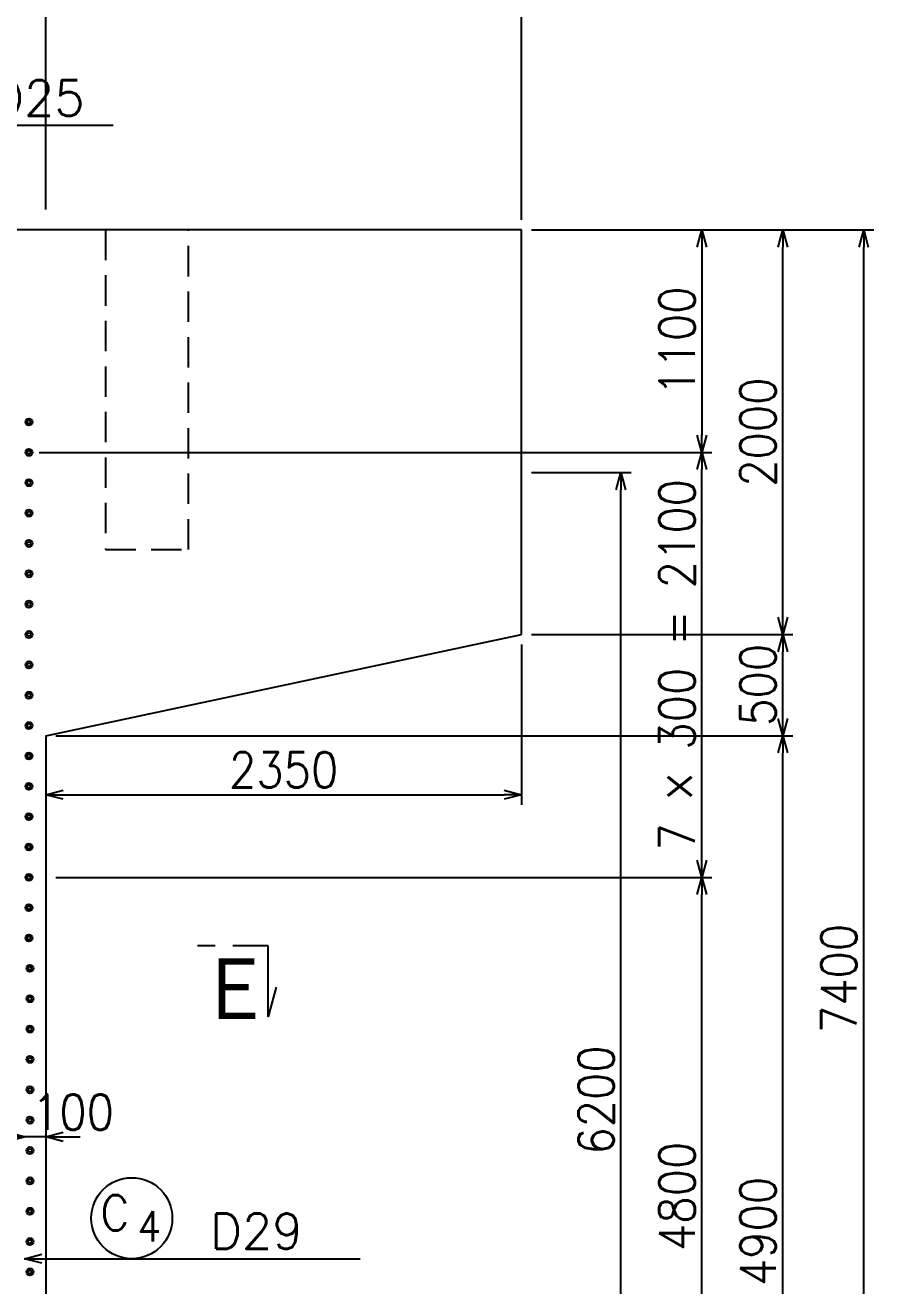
# Model space of a CAD drawing. Extents: x -12844 to 29206, y 115643 to 145343.
# Drawn here: x -966 to 3228, y 132371 to 138601 of the extents above; entities that cross this region are included whole.
import ezdxf

# ---------------------------------------------------------------- set-up
doc = ezdxf.new("R2010")
doc.units = 0
doc.header["$LTSCALE"] = 300
doc.header["$MEASUREMENT"] = 0
doc.linetypes.add('HIDDEN', pattern=[0.375, 0.25, -0.125])
doc.layers.get('0').update_dxf_attribs({"linetype": 'CONTINUOUS'})
doc.layers.get('DEFPOINTS').update_dxf_attribs({"linetype": 'CONTINUOUS'})
for name, color, linetype in [('丸ポチ', 2, 'CONTINUOUS'), ('寸法', 1, 'CONTINUOUS'), ('引き出し横', 1, 'CONTINUOUS'), ('引き出し縦', 1, 'CONTINUOUS'), ('構造', 3, 'CONTINUOUS'), ('記号', 2, 'CONTINUOUS')]:
    doc.layers.add(name, color=color, linetype=linetype)
doc.styles.add('MS明朝', font='MS PMincho.ttf')
doc.styles.add('romans', font='ROMANS.shx', dxfattribs={"width": 0.9, "bigfont": 'EXTFONT.shx'})
doc.styles.add('ｽﾀｲﾙ1', font='ROMANS.shx', dxfattribs={"bigfont": 'EXTFONT.shx'})
doc.dimstyles.new('ST-50', dxfattribs={"dimscale": 50, "dimtxt": 3.5, "dimasz": 1.7, "dimexe": 1, "dimexo": 1, "dimgap": 1, "dimtad": 0, "dimdec": 0, "dimzin": 0, "dimdsep": 46, "dimtxsty": 'romans', "dimblk": 'OPEN30', "dimcen": 1, "dimdle": 3, "dimclrd": 1, "dimclre": 1, "dimclrt": 3, "dimaunit": 1, "dimadec": 0, "dimazin": 0, "dimtfac": 1, "dimtdec": 0, "dimtix": 1, "dimtmove": 2, "dimatfit": 3, "dimldrblk": 'OPEN30', "dimfxl": 0, "dimtvp": 0.7, "dimtolj": 1, "dimtzin": 0, "dimarcsym": 0})
doc.dimstyles.new('矢', dxfattribs={"dimscale": 50, "dimtxt": 3.5, "dimasz": 1.7, "dimexe": 1, "dimexo": 0.7, "dimgap": 0.09, "dimtad": 0, "dimdec": 0, "dimzin": 0, "dimdsep": 46, "dimtxsty": 'romans', "dimblk": 'OPEN30', "dimcen": 1, "dimdle": 1, "dimclrd": 1, "dimclre": 1, "dimclrt": 3, "dimaunit": 1, "dimadec": 0, "dimazin": 0, "dimtfac": 1, "dimtdec": 0, "dimtix": 1, "dimtmove": 2, "dimatfit": 3, "dimldrblk": 'OPEN30', "dimfxl": 0, "dimtvp": 0.7, "dimtolj": 1, "dimtzin": 0, "dimarcsym": 0})

# ---------------------------------------------------------------- blocks, each defined once
blk = doc.blocks.new('_Open30')
at = {"color": 0, "lineweight": -2}
for p, q in [((-1, 0.268), (0, 0)), ((0, 0), (-1, -0.268)), ((0, 0), (-1, 0))]:
    blk.add_line(p, q, dxfattribs=at)
blk = doc.blocks.new('*D2')
at = {"layer": 'DEFPOINTS', "color": 0, "linetype": 'Continuous'}
for p in [(1486.2, 139899.5), (-7713.8, 137589.6), (1486.2, 137589.5)]:
    blk.add_point(p, dxfattribs=at)
at = {"layer": '寸法', "color": 1, "linetype": 'Continuous', "lineweight": -2}
for p, q in [((-7713.8, 137639.6), (-7713.8, 139949.5)), ((1486.2, 137639.5), (1486.2, 139949.5)), ((-7628.8, 139899.5), (1401.2, 139899.5))]:
    blk.add_line(p, q, dxfattribs=at)
at = {"layer": '寸法', "color": 1, "linetype": 'Continuous', "lineweight": -2, "xscale": 85, "yscale": 85, "zscale": 85, "rotation": 180}
blk.add_blockref('_Open30', (-7713.8, 139899.5), dxfattribs=at)
at = {"layer": '寸法', "color": 1, "linetype": 'Continuous', "lineweight": -2, "xscale": 85, "yscale": 85, "zscale": 85}
blk.add_blockref('_Open30', (1486.2, 139899.5), dxfattribs=at)
at = {"layer": '寸法', "color": 3, "linetype": 'Continuous', "insert": (-3113.8, 140022), "char_height": 175, "attachment_point": 5, "style": 'romans'}
blk.add_mtext('\\A1;9200', dxfattribs=at)
blk = doc.blocks.new('*D34')
at = {"layer": 'DEFPOINTS', "color": 0, "linetype": 'Continuous'}
for p in [(1486.2, 137589.5), (3178.1, 137589.5), (386.1, 130189.6)]:
    blk.add_point(p, dxfattribs=at)
at = {"layer": '寸法', "color": 1, "linetype": 'Continuous', "lineweight": -2}
for p, q in [((1536.2, 137589.5), (3228.1, 137589.5)), ((3178.1, 130274.6), (3178.1, 137504.5)), ((436.1, 130189.6), (3228.1, 130189.6))]:
    blk.add_line(p, q, dxfattribs=at)
at = {"layer": '寸法', "color": 1, "linetype": 'Continuous', "lineweight": -2, "xscale": 85, "yscale": 85, "zscale": 85}
for p, rotation in [((3178.1, 137589.5), 90), ((3178.1, 130189.6), 270)]:
    blk.add_blockref('_Open30', p, dxfattribs=dict(at, rotation=rotation))
at = {"layer": '寸法', "color": 3, "linetype": 'Continuous', "insert": (3055.6, 133889.6), "char_height": 175, "attachment_point": 5, "rotation": 90, "style": 'romans'}
blk.add_mtext('\\A1;7400', dxfattribs=at)
blk = doc.blocks.new('*D35')
at = {"layer": 'DEFPOINTS', "color": 0, "linetype": 'Continuous'}
for p in [(-863.9, 135089.5), (2778.1, 135089.5), (386.1, 130189.5)]:
    blk.add_point(p, dxfattribs=at)
at = {"layer": '寸法', "color": 1, "linetype": 'Continuous', "lineweight": -2}
for p, q in [((-813.9, 135089.5), (2828.1, 135089.5)), ((2778.1, 130274.5), (2778.1, 135004.5)), ((436.1, 130189.5), (2828.1, 130189.5))]:
    blk.add_line(p, q, dxfattribs=at)
at = {"layer": '寸法', "color": 1, "linetype": 'Continuous', "lineweight": -2, "xscale": 85, "yscale": 85, "zscale": 85}
for p, rotation in [((2778.1, 135089.5), 90), ((2778.1, 130189.5), 270)]:
    blk.add_blockref('_Open30', p, dxfattribs=dict(at, rotation=rotation))
at = {"layer": '寸法', "color": 3, "linetype": 'Continuous', "insert": (2655.6, 132639.5), "char_height": 175, "attachment_point": 5, "rotation": 90, "style": 'romans'}
blk.add_mtext('\\A1;4900', dxfattribs=at)
blk = doc.blocks.new('*D36')
at = {"layer": 'DEFPOINTS', "color": 0, "linetype": 'Continuous'}
for p in [(-863.9, 134389.5), (2378.1, 134389.5), (386.1, 129589.5)]:
    blk.add_point(p, dxfattribs=at)
at = {"layer": '寸法', "color": 1, "linetype": 'Continuous', "lineweight": -2}
for p, q in [((-813.9, 134389.5), (2428.1, 134389.5)), ((2378.1, 129674.5), (2378.1, 134304.5)), ((436.1, 129589.5), (2428.1, 129589.5))]:
    blk.add_line(p, q, dxfattribs=at)
at = {"layer": '寸法', "color": 1, "linetype": 'Continuous', "lineweight": -2, "xscale": 85, "yscale": 85, "zscale": 85}
for p, rotation in [((2378.1, 134389.5), 90), ((2378.1, 129589.5), 270)]:
    blk.add_blockref('_Open30', p, dxfattribs=dict(at, rotation=rotation))
at = {"layer": '寸法', "color": 3, "linetype": 'Continuous', "insert": (2255.6, 131989.5), "char_height": 175, "attachment_point": 5, "rotation": 90, "style": 'romans'}
blk.add_mtext('\\A1;32 × 150  =  4800', dxfattribs=at)
blk = doc.blocks.new('*D40')
at = {"layer": 'DEFPOINTS', "color": 0, "linetype": 'Continuous'}
for p in [(-966.9, 133106.9), (-966.9, 133106.9), (-863.9, 133106.9)]:
    blk.add_point(p, dxfattribs=at)
at = {"layer": '寸法', "color": 1, "linetype": 'Continuous', "lineweight": -2}
for p, q in [((-1051.9, 133106.9), (-1136.9, 133106.9)), ((-863.9, 133106.9), (-966.9, 133106.9)), ((-778.9, 133106.9), (-693.9, 133106.9))]:
    blk.add_line(p, q, dxfattribs=at)
at = {"layer": '寸法', "color": 1, "linetype": 'Continuous', "lineweight": -2, "xscale": 85, "yscale": 85, "zscale": 85}
blk.add_blockref('_Open30', (-966.9, 133106.9), dxfattribs=at)
at = {"layer": '寸法', "color": 1, "linetype": 'Continuous', "lineweight": -2, "xscale": 85, "yscale": 85, "zscale": 85, "rotation": 180}
blk.add_blockref('_Open30', (-863.9, 133106.9), dxfattribs=at)
at = {"layer": '寸法', "color": 3, "linetype": 'Continuous', "insert": (-729.9, 133229.4), "char_height": 175, "attachment_point": 5, "style": 'romans'}
blk.add_mtext('\\A1;100', dxfattribs=at)
blk = doc.blocks.new('*D41')
at = {"layer": 'DEFPOINTS', "color": 0, "linetype": 'Continuous'}
for p in [(1486.2, 137589.5), (2778.1, 137589.5), (1486.2, 135589.6)]:
    blk.add_point(p, dxfattribs=at)
at = {"layer": '寸法', "color": 1, "linetype": 'Continuous', "lineweight": -2}
for p, q in [((1536.2, 137589.5), (2828.1, 137589.5)), ((2778.1, 135674.6), (2778.1, 137504.5)), ((1536.2, 135589.6), (2828.1, 135589.6))]:
    blk.add_line(p, q, dxfattribs=at)
at = {"layer": '寸法', "color": 1, "linetype": 'Continuous', "lineweight": -2, "xscale": 85, "yscale": 85, "zscale": 85}
for p, rotation in [((2778.1, 137589.5), 90), ((2778.1, 135589.6), 270)]:
    blk.add_blockref('_Open30', p, dxfattribs=dict(at, rotation=rotation))
at = {"layer": '寸法', "color": 3, "linetype": 'Continuous', "insert": (2655.6, 136589.6), "char_height": 175, "attachment_point": 5, "rotation": 90, "style": 'romans'}
blk.add_mtext('\\A1;2000', dxfattribs=at)
blk = doc.blocks.new('*D42')
at = {"layer": 'DEFPOINTS', "color": 0, "linetype": 'Continuous'}
for p in [(1486.2, 135589.6), (2778.1, 135589.6), (-863.9, 135089.5)]:
    blk.add_point(p, dxfattribs=at)
at = {"layer": '寸法', "color": 1, "linetype": 'Continuous', "lineweight": -2}
for p, q in [((1536.2, 135589.6), (2828.1, 135589.6)), ((2778.1, 135174.5), (2778.1, 135504.6)), ((-813.9, 135089.5), (2828.1, 135089.5))]:
    blk.add_line(p, q, dxfattribs=at)
at = {"layer": '寸法', "color": 1, "linetype": 'Continuous', "lineweight": -2, "xscale": 85, "yscale": 85, "zscale": 85}
for p, rotation in [((2778.1, 135589.6), 90), ((2778.1, 135089.5), 270)]:
    blk.add_blockref('_Open30', p, dxfattribs=dict(at, rotation=rotation))
at = {"layer": '寸法', "color": 3, "linetype": 'Continuous', "insert": (2655.6, 135340.8), "char_height": 175, "attachment_point": 5, "rotation": 90, "style": 'romans'}
blk.add_mtext('\\A1;500', dxfattribs=at)
blk = doc.blocks.new('*D43')
at = {"layer": 'DEFPOINTS', "color": 0, "linetype": 'Continuous'}
for p in [(1486.2, 135589.6), (-863.9, 135089.5), (1486.2, 134798)]:
    blk.add_point(p, dxfattribs=at)
at = {"layer": '寸法', "color": 1, "linetype": 'Continuous', "lineweight": -2}
for p, q in [((1486.2, 135539.6), (1486.2, 134748)), ((-863.9, 135039.5), (-863.9, 134748)), ((-778.9, 134798), (1401.2, 134798))]:
    blk.add_line(p, q, dxfattribs=at)
at = {"layer": '寸法', "color": 1, "linetype": 'Continuous', "lineweight": -2, "xscale": 85, "yscale": 85, "zscale": 85, "rotation": 180}
blk.add_blockref('_Open30', (-863.9, 134798), dxfattribs=at)
at = {"layer": '寸法', "color": 1, "linetype": 'Continuous', "lineweight": -2, "xscale": 85, "yscale": 85, "zscale": 85}
blk.add_blockref('_Open30', (1486.2, 134798), dxfattribs=at)
at = {"layer": '寸法', "color": 3, "linetype": 'Continuous', "insert": (311.1, 134920.5), "char_height": 175, "attachment_point": 5, "style": 'romans'}
blk.add_mtext('\\A1;2350', dxfattribs=at)
blk = doc.blocks.new('*D72')
at = {"layer": 'DEFPOINTS', "color": 0, "linetype": 'Continuous'}
for p in [(1486.2, 137589.5), (-947.6, 136489.5), (2378.1, 136489.5)]:
    blk.add_point(p, dxfattribs=at)
at = {"layer": '寸法', "color": 1, "linetype": 'Continuous', "lineweight": -2}
for p, q in [((1536.2, 137589.5), (2428.1, 137589.5)), ((2378.1, 137504.5), (2378.1, 136574.5)), ((-897.6, 136489.5), (2428.1, 136489.5))]:
    blk.add_line(p, q, dxfattribs=at)
at = {"layer": '寸法', "color": 1, "linetype": 'Continuous', "lineweight": -2, "xscale": 85, "yscale": 85, "zscale": 85}
for p, rotation in [((2378.1, 137589.5), 90), ((2378.1, 136489.5), 270)]:
    blk.add_blockref('_Open30', p, dxfattribs=dict(at, rotation=rotation))
at = {"layer": '寸法', "color": 3, "linetype": 'Continuous', "insert": (2255.6, 137039.5), "char_height": 175, "attachment_point": 5, "rotation": 90, "style": 'romans'}
blk.add_mtext('\\A1;1100', dxfattribs=at)
blk = doc.blocks.new('*D81')
at = {"layer": 'DEFPOINTS', "color": 0, "linetype": 'Continuous'}
for p in [(1486.2, 139499.5), (-863.9, 137639.5), (1486.2, 137589.5)]:
    blk.add_point(p, dxfattribs=at)
at = {"layer": '構造', "color": 1, "linetype": 'Continuous', "lineweight": -2}
for p, q in [((-863.9, 137689.5), (-863.9, 139549.5)), ((1486.2, 137639.5), (1486.2, 139549.5)), ((-778.9, 139499.5), (1401.2, 139499.5))]:
    blk.add_line(p, q, dxfattribs=at)
at = {"layer": '構造', "color": 1, "linetype": 'Continuous', "lineweight": -2, "xscale": 85, "yscale": 85, "zscale": 85, "rotation": 180}
blk.add_blockref('_Open30', (-863.9, 139499.5), dxfattribs=at)
at = {"layer": '構造', "color": 1, "linetype": 'Continuous', "lineweight": -2, "xscale": 85, "yscale": 85, "zscale": 85}
blk.add_blockref('_Open30', (1486.2, 139499.5), dxfattribs=at)
at = {"layer": '構造', "color": 3, "linetype": 'Continuous', "insert": (311.1, 139622), "char_height": 175, "attachment_point": 5, "style": 'romans'}
blk.add_mtext('\\A1;2350', dxfattribs=at)
blk = doc.blocks.new('*D82')
at = {"layer": 'DEFPOINTS', "color": 0, "linetype": 'Continuous'}
for p in [(1486.2, 136489.5), (2378.1, 136489.5), (386.1, 134389.5)]:
    blk.add_point(p, dxfattribs=at)
at = {"layer": '寸法', "color": 1, "linetype": 'Continuous', "lineweight": -2}
for p, q in [((1536.2, 136489.5), (2428.1, 136489.5)), ((2378.1, 134474.5), (2378.1, 136404.5)), ((436.1, 134389.5), (2428.1, 134389.5))]:
    blk.add_line(p, q, dxfattribs=at)
at = {"layer": '寸法', "color": 1, "linetype": 'Continuous', "lineweight": -2, "xscale": 85, "yscale": 85, "zscale": 85}
for p, rotation in [((2378.1, 136489.5), 90), ((2378.1, 134389.5), 270)]:
    blk.add_blockref('_Open30', p, dxfattribs=dict(at, rotation=rotation))
at = {"layer": '寸法', "color": 3, "linetype": 'Continuous', "insert": (2255.6, 135439.5), "char_height": 175, "attachment_point": 5, "rotation": 90, "style": 'romans'}
blk.add_mtext('\\A1;7 × 300 = 2100', dxfattribs=at)
blk = doc.blocks.new('*D84')
at = {"layer": 'DEFPOINTS', "color": 0, "linetype": 'Continuous'}
for p in [(1486.2, 136389.5), (1978.1, 136389.5), (436.1, 130189.5)]:
    blk.add_point(p, dxfattribs=at)
at = {"layer": '寸法', "color": 1, "linetype": 'Continuous', "lineweight": -2}
for p, q in [((1536.2, 136389.5), (2028.1, 136389.5)), ((1978.1, 130274.5), (1978.1, 136304.5)), ((486.1, 130189.5), (2028.1, 130189.5))]:
    blk.add_line(p, q, dxfattribs=at)
at = {"layer": '寸法', "color": 1, "linetype": 'Continuous', "lineweight": -2, "xscale": 85, "yscale": 85, "zscale": 85}
for p, rotation in [((1978.1, 136389.5), 90), ((1978.1, 130189.5), 270)]:
    blk.add_blockref('_Open30', p, dxfattribs=dict(at, rotation=rotation))
at = {"layer": '寸法', "color": 3, "linetype": 'Continuous', "insert": (1855.6, 133289.5), "char_height": 175, "attachment_point": 5, "rotation": 90, "style": 'romans'}
blk.add_mtext('\\A1;6200', dxfattribs=at)
blk = doc.blocks.new('*D114')
at = {"layer": 'DEFPOINTS', "color": 0, "linetype": 'Continuous'}
for p in [(-863.9, 139499.5), (-863.9, 137689.5), (-1363.9, 137589.6)]:
    blk.add_point(p, dxfattribs=at)
at = {"layer": '構造', "color": 1, "linetype": 'Continuous', "lineweight": -2}
for p, q in [((-1363.9, 137639.6), (-1363.9, 139549.5)), ((-863.9, 137739.5), (-863.9, 139549.5)), ((-1278.9, 139499.5), (-948.9, 139499.5))]:
    blk.add_line(p, q, dxfattribs=at)
at = {"layer": '構造', "color": 1, "linetype": 'Continuous', "lineweight": -2, "xscale": 85, "yscale": 85, "zscale": 85, "rotation": 180}
blk.add_blockref('_Open30', (-1363.9, 139499.5), dxfattribs=at)
at = {"layer": '構造', "color": 1, "linetype": 'Continuous', "lineweight": -2, "xscale": 85, "yscale": 85, "zscale": 85}
blk.add_blockref('_Open30', (-863.9, 139499.5), dxfattribs=at)
at = {"layer": '構造', "color": 3, "linetype": 'Continuous', "insert": (-773.4, 139622), "char_height": 175, "attachment_point": 5, "style": 'romans'}
blk.add_mtext('\\A1;500', dxfattribs=at)

msp = doc.modelspace()

# ---------------------------------------------------------------- linework, layer by layer
at = {"layer": '丸ポチ', "color": 2, "linetype": 'Continuous'}
for centre, radius in [((-947.6, 136639.5), 17.5), ((-947.6, 136639.5), 8.75), ((-947.6, 136489.5), 17.5), ((-947.6, 136489.5), 8.75), ((-947.6, 136339.5), 17.5), ((-947.6, 136339.5), 8.75), ((-947.6, 136189.5), 17.5), ((-947.6, 136189.5), 8.75), ((-947.6, 136039.5), 17.5), ((-947.6, 136039.5), 8.75), ((-947.6, 135889.5), 17.5), ((-947.6, 135889.5), 8.75), ((-947.6, 135739.5), 17.5), ((-947.6, 135739.5), 8.75), ((-947.6, 135589.5), 17.5), ((-947.6, 135589.5), 8.75), ((-947.6, 135439.5), 17.5), ((-947.6, 135439.5), 8.75), ((-947.6, 135289.5), 17.5), ((-947.6, 135289.5), 8.75), ((-947.6, 135139.5), 17.5), ((-947.6, 135139.5), 8.75), ((-947.6, 134989.5), 17.5), ((-947.6, 134989.5), 8.75), ((-947.6, 134839.5), 17.5), ((-947.6, 134839.5), 8.75), ((-947.6, 134689.5), 17.5), ((-947.6, 134689.5), 8.75), ((-947.6, 134539.5), 17.5), ((-947.6, 134539.5), 8.75), ((-947.6, 134389.5), 17.5), ((-947.6, 134389.5), 8.75), ((-947.6, 134239.5), 17.5), ((-947.6, 134239.5), 8.75), ((-947.6, 134089.5), 17.5), ((-947.6, 134089.5), 8.75), ((-942.6, 133939.5), 17.5), ((-942.6, 133939.5), 8.75), ((-942.6, 133789.5), 17.5), ((-942.6, 133789.5), 8.75), ((-942.6, 133639.5), 17.5), ((-942.6, 133639.5), 8.75), ((-942.6, 133489.5), 17.5), ((-942.6, 133489.5), 8.75), ((-942.6, 133339.5), 17.5), ((-942.6, 133339.5), 8.75), ((-942.6, 133189.5), 17.5), ((-942.6, 133189.5), 8.75), ((-942.6, 133039.5), 17.5), ((-942.6, 133039.5), 8.75), ((-942.6, 132889.5), 17.5), ((-942.6, 132889.5), 8.75), ((-942.6, 132739.5), 17.5), ((-942.6, 132739.5), 8.75), ((-942.6, 132589.5), 17.5), ((-942.6, 132589.5), 8.75), ((-942.6, 132439.5), 17.5), ((-942.6, 132439.5), 8.75)]:
    msp.add_circle(centre, radius, dxfattribs=at)
at = {"layer": '引き出し横', "linetype": 'Continuous', "flags": 128}
msp.add_lwpolyline([(-964.9, 132504.9), (688.7, 132504.9)], dxfattribs=at)
at = {"layer": '引き出し横', "color": 1, "linetype": 'Continuous'}
msp.add_circle((-439.3, 132704.9), 200, dxfattribs=at)
at = {"layer": '引き出し縦', "linetype": 'Continuous', "flags": 128}
msp.add_lwpolyline([(-2131, 138106.2), (-531, 138106.2)], dxfattribs=at)
at = {"layer": '構造', "linetype": 'Continuous'}
for p, q in [((1486.2, 137589.5), (-7713.8, 137589.6)), ((1486.2, 135589.6), (1486.2, 137589.5)), ((-863.9, 135089.5), (1486.2, 135589.6)), ((-863.9, 135089.5), (-863.9, 130189.5))]:
    msp.add_line(p, q, dxfattribs=at)
at = {"layer": '構造', "linetype": 'HIDDEN', "ltscale": 2}
for p, q in [((-569.1, 137589.6), (-569.1, 136009.6)), ((-159.1, 136009.6), (-159.1, 137589.6)), ((-569.1, 136009.6), (-159.1, 136009.6))]:
    msp.add_line(p, q, dxfattribs=at)
at = {"layer": '記号'}
for p, q in [((-27.6, 134051.8), (-115.1, 134051.8)), ((234.9, 134051.8), (59.9, 134051.8))]:
    msp.add_line(p, q, dxfattribs=at)
at = {"layer": '記号', "flags": 128}
msp.add_lwpolyline([(273.7, 133846.7), (234.9, 133701.8), (234.9, 134051.8)], dxfattribs=at)

# ---------------------------------------------------------------- texts
at = {"layer": '引き出し横', "color": 3, "style": 'ｽﾀｲﾙ1', "width": 0.9}
for s, height, p in [('C', 175, (-593.8, 132644.5)), ('4', 150, (-410.3, 132589.2))]:
    msp.add_text(s, height=height, dxfattribs=at).set_placement(p)
at = {"layer": '引き出し横', "color": 3, "style": 'romans'}
msp.add_text('D29', height=175, dxfattribs=at).set_placement((-52.4, 132554))
at = {"layer": '引き出し縦', "color": 3, "style": 'romans'}
msp.add_text('44-D25', height=175, dxfattribs=at).set_placement((-1624.7, 138153.5))
at = {"layer": '記号', "style": 'MS明朝', "width": 0.9}
msp.add_text('Ｅ', height=300, dxfattribs=at).set_placement((-112.8, 133688.8))

# ---------------------------------------------------------------- dimensions: what is measured, and where the dimension line sits
at = {"layer": '寸法', "linetype": 'Continuous'}
for base, p1, p2, picture, middle in [((1486.2, 139899.5), (-7713.8, 137589.6), (1486.2, 137589.5), '*D2', (-3113.8, 140022)), ((1486.2, 134798), (-863.9, 135089.5), (1486.2, 135589.6), '*D43', (311.1, 134920.5))]:
    dim = msp.add_linear_dim(base=base, p1=p1, p2=p2, dimstyle='ST-50', dxfattribs=at)
    dim.commit()
    dim.dimension.update_dxf_attribs({"geometry": picture, "text_midpoint": middle})
for base, p1, p2, picture, middle in [((2378.1, 136489.5), (1486.2, 137589.5), (-947.6, 136489.5), '*D72', (2255.6, 137039.5)), ((3178.1, 137589.5), (386.1, 130189.6), (1486.2, 137589.5), '*D34', (3055.6, 133889.6)), ((2778.1, 137589.5), (1486.2, 135589.6), (1486.2, 137589.5), '*D41', (2655.6, 136589.6)), ((1978.1, 136389.5), (436.1, 130189.5), (1486.2, 136389.5), '*D84', (1855.6, 133289.5)), ((2778.1, 135089.5), (386.1, 130189.5), (-863.9, 135089.5), '*D35', (2655.6, 132639.5))]:
    dim = msp.add_linear_dim(base=base, p1=p1, p2=p2, angle=90, dimstyle='ST-50', dxfattribs=at)
    dim.commit()
    dim.dimension.update_dxf_attribs({"geometry": picture, "text_midpoint": middle})
for base, p1, p2, text, picture, middle in [((2378.1, 136489.5), (386.1, 134389.5), (1486.2, 136489.5), '7 × 300 = <>', '*D82', (2255.6, 135439.5)), ((2378.1, 134389.5), (386.1, 129589.5), (-863.9, 134389.5), '32 × 150  =  <>', '*D36', (2255.6, 131989.5))]:
    dim = msp.add_linear_dim(base=base, p1=p1, p2=p2, angle=90, text=text, dimstyle='ST-50', dxfattribs=at)
    dim.commit()
    dim.dimension.update_dxf_attribs({"geometry": picture, "text_midpoint": middle})
dim = msp.add_linear_dim(base=(2778.1, 135589.6), p1=(-863.9, 135089.5), p2=(1486.2, 135589.6), angle=90, dimstyle='ST-50', dxfattribs=at)
dim.commit()
dim.dimension.update_dxf_attribs({"geometry": '*D42', "text_midpoint": (2655.6, 135340.8), "dimtype": 160})
dim = msp.add_linear_dim(base=(-966.9, 133106.9), p1=(-863.9, 133106.9), p2=(-966.9, 133106.9), angle=180, text='100', dimstyle='ST-50', dxfattribs=at)
dim.commit()
dim.dimension.update_dxf_attribs({"geometry": '*D40', "text_midpoint": (-729.9, 133229.4), "dimtype": 160})
at = {"layer": '構造', "color": 1, "linetype": 'Continuous'}
dim = msp.add_linear_dim(base=(-863.9, 139499.5), p1=(-1363.9, 137589.6), p2=(-863.9, 137689.5), dimstyle='ST-50', dxfattribs=at)
dim.commit()
dim.dimension.update_dxf_attribs({"geometry": '*D114', "text_midpoint": (-773.4, 139622), "dimtype": 160})
dim = msp.add_linear_dim(base=(1486.2, 139499.5), p1=(-863.9, 137639.5), p2=(1486.2, 137589.5), dimstyle='ST-50', dxfattribs=at)
dim.commit()
dim.dimension.update_dxf_attribs({"geometry": '*D81', "text_midpoint": (311.1, 139622)})

# ---------------------------------------------------------------- leaders
at = {"layer": '引き出し横', "linetype": 'Continuous'}
msp.add_leader([(-969.3, 132504.9), (-756.5, 132504.9)], dimstyle='矢', override={"dimgap": 0.09, "dimtad": 0}, dxfattribs=at)

doc.saveas('drawing.dxf')
